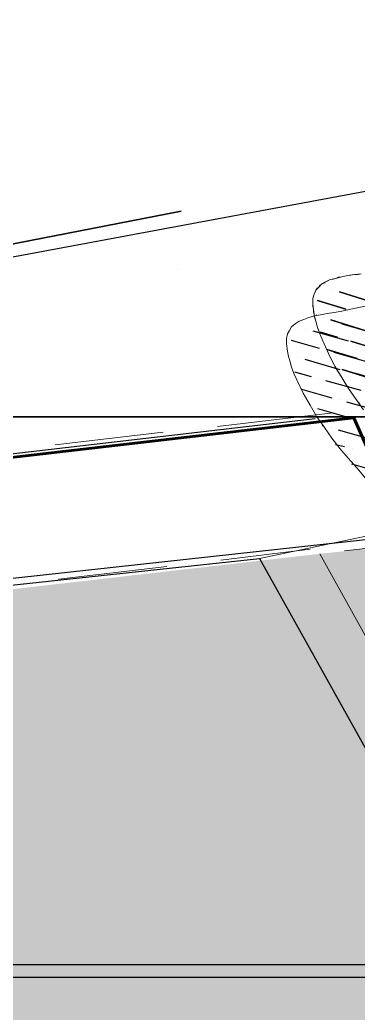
# Model space of a CAD drawing. Header units: millimetres. Extents: x -5841 to 140562, y 1006 to 102310.
# Drawn here: x 101929 to 102551, y 38359 to 40184 of the extents above; entities that cross this region are included whole.
import ezdxf

# ---------------------------------------------------------------- set-up
doc = ezdxf.new("R2010")
doc.units = ezdxf.units.MM
doc.header["$LTSCALE"] = 10
doc.layers.add('PDF18_0', color=7, linetype='Continuous')
doc.layers.add('PDF18_WALLS', color=7, linetype='Continuous')
for name, color, linetype, true_color in [('PDF18_1_DRAWING', 72, 'Continuous', 0x5cb800), ('PDF18_KD - WALL - LOADBEARING', 253, 'Continuous', 0xc0ab87), ('PDF18_SURVEY_POINTS', 251, 'Continuous', 0x636466)]:
    doc.layers.add(name, color=color, linetype=linetype, true_color=true_color)
picture_1 = doc.add_image_def('image23.png', size_in_pixel=(325, 2133))
picture_2 = doc.add_image_def('image27.png', size_in_pixel=(318, 2147))
picture_3 = doc.add_image_def('image28.png', size_in_pixel=(318, 2147))
picture_4 = doc.add_image_def('image29.png', size_in_pixel=(318, 2147))

msp = doc.modelspace()

# ---------------------------------------------------------------- linework, layer by layer
at = {"layer": 'PDF18_0', "lineweight": 0}
for points in [[(102556.8, 39717), (102544.1, 39715.9), (102531.4, 39713.8), (102520.8, 39711.7), (102510.2, 39708.5), (102499.6, 39706.4), (102491.2, 39702.1), (102483.8, 39697.9), (102478.5, 39692.6), (102473.2, 39687.3), (102470, 39679.9), (102467.9, 39671.5), (102467.9, 39661.9), (102468.9, 39652.4), (102470, 39641.8), (102473.2, 39630.2), (102476.4, 39618.5), (102480.6, 39606.9), (102485.9, 39594.2), (102496.5, 39570.9), (102508.1, 39547.6), (102520.8, 39526.5), (102533.5, 39506.4), (102547.3, 39486.2), (102561, 39467.2)], [(102561, 39467.2), (102547.3, 39486.2), (102533.5, 39506.4), (102520.8, 39526.5), (102514.5, 39537), (102508.1, 39547.6), (102501.8, 39559.3), (102496.5, 39570.9), (102491.2, 39582.6), (102485.9, 39594.2), (102480.6, 39606.9), (102476.4, 39618.5), (102473.2, 39630.2), (102470, 39641.8), (102468.9, 39652.4), (102467.9, 39657.7), (102467.9, 39661.9), (102467.9, 39667.2), (102467.9, 39671.5), (102468.9, 39675.7), (102470, 39679.9), (102472.1, 39683.1), (102473.2, 39687.3), (102475.3, 39690.5), (102478.5, 39692.6), (102480.6, 39695.8), (102483.8, 39697.9), (102488, 39700), (102491.2, 39702.1), (102495.4, 39704.3), (102499.6, 39706.4), (102510.2, 39708.5), (102520.8, 39711.7), (102531.4, 39713.8), (102544.1, 39715.9), (102556.8, 39717)], [(102556.8, 39717), (102550.4, 39715.9), (102544.1, 39715.9), (102537.7, 39714.8), (102531.4, 39713.8), (102526.1, 39712.7), (102520.8, 39711.7), (102514.5, 39710.6), (102510.2, 39708.5), (102504.9, 39707.4), (102499.6, 39706.4), (102495.4, 39704.3), (102491.2, 39702.1), (102488, 39700), (102483.8, 39697.9), (102480.6, 39695.8), (102478.5, 39692.6), (102475.3, 39690.5), (102473.2, 39687.3), (102472.1, 39683.1), (102470, 39679.9), (102468.9, 39675.7), (102467.9, 39671.5), (102467.9, 39667.2), (102467.9, 39661.9), (102467.9, 39657.7), (102468.9, 39652.4), (102468.9, 39647.1), (102470, 39641.8), (102471.1, 39635.5), (102473.2, 39630.2), (102474.2, 39624.9), (102476.4, 39618.5), (102478.5, 39612.2), (102480.6, 39606.9), (102485.9, 39594.2), (102491.2, 39582.6), (102496.5, 39570.9), (102501.8, 39559.3), (102508.1, 39547.6), (102514.5, 39537), (102520.8, 39526.5), (102527.2, 39515.9), (102533.5, 39506.4), (102540.9, 39495.8), (102547.3, 39486.2), (102554.7, 39476.7)], [(102564.2, 39657.7), (102549.4, 39654.5), (102534.6, 39651.3), (102520.8, 39648.2), (102507, 39646.1), (102494.3, 39643.9), (102481.6, 39641.8), (102471.1, 39639.7), (102460.5, 39636.5), (102451, 39633.4), (102442.5, 39630.2), (102435.1, 39624.9), (102428.7, 39619.6), (102424.5, 39613.2), (102421.3, 39606.9), (102419.2, 39598.4), (102419.2, 39588.9), (102420.3, 39579.4), (102422.4, 39567.7), (102425.6, 39557.2), (102428.7, 39545.5), (102433, 39533.9), (102438.3, 39522.2), (102449.9, 39497.9), (102462.6, 39475.7), (102475.3, 39454.5), (102489.1, 39434.4), (102502.8, 39415.3), (102517.6, 39396.3), (102532.4, 39378.3), (102548.3, 39360.3), (102564.2, 39341.3)], [(102369.5, 39194.2), (102744.1, 39272.5)]]:
    msp.add_lwpolyline(points, dxfattribs=at)
at = {"layer": 'PDF18_0', "color": 144, "lineweight": 0, "true_color": 0x105689}
for points in [[(102292.2, 39436.5), (102504.9, 39461.9)], [(101993.8, 39402.6), (102192.7, 39425.9)], [(102462.6, 39211.1), (102298.6, 39191)], [(102199.1, 39179.3), (102000.1, 39156.1)]]:
    msp.add_lwpolyline(points, dxfattribs=at)
at = {"layer": 'PDF18_0', "color": 1, "lineweight": 60}
msp.add_lwpolyline([(105335.9, 37880.8), (103841.6, 37047.9), (102962.1, 38592), (102793.8, 38887.2), (102962.1, 38592), (103841.6, 37047.9), (105335.9, 37880.8), (103841.6, 37047.9), (102962.1, 38592), (102793.8, 38887.2), (102543, 39452.4), (95831.2, 38675.6), (95818.5, 38660.8), (91849.9, 37215.1)], dxfattribs=at)
at = {"layer": 'PDF18_0', "lineweight": 30}
msp.add_lwpolyline([(96020.7, 38702), (102472.1, 39451.3)], dxfattribs=at)
at = {"layer": 'PDF18_0', "color": 251, "lineweight": 0, "true_color": 0x636466}
msp.add_lwpolyline([(102526.1, 39207.9), (102645.7, 39221.7)], close=True, dxfattribs=at)
msp.add_lwpolyline([(102645.7, 39221.7), (102526.1, 39207.9)], dxfattribs=at)
at = {"layer": 'PDF18_1_DRAWING', "lineweight": 25}
for points in [[(102503.9, 39688.4), (102503.9, 39688.4)], [(102503.9, 39688.4), (102503.9, 39688.4)], [(102503.9, 39688.4), (102503.9, 39688.4)], [(102516.6, 39684.2), (102581.1, 39664)], [(102476.4, 39668.3), (102528.2, 39652.4)], [(102474.2, 39640.8), (102475.3, 39640.8)], [(102540.9, 39648.2), (102540.9, 39648.2)], [(102540.9, 39648.2), (102540.9, 39648.2)], [(102540.9, 39648.2), (102540.9, 39648.2)], [(102488, 39636.5), (102488, 39636.5)], [(102488, 39636.5), (102488, 39636.5)], [(102488, 39636.5), (102488, 39636.5)], [(102500.7, 39632.3), (102565.3, 39612.2)], [(102507, 39629.1), (102507, 39629.1)], [(102520.8, 39624.9), (102585.4, 39606.9)], [(102454.1, 39615.4), (102454.1, 39615.4)], [(102467.9, 39612.2), (102532.4, 39594.2)], [(102481.6, 39610.1), (102512.3, 39600.5)], [(102427.7, 39595.3), (102479.5, 39580.4)], [(102525, 39596.3), (102525, 39596.3)], [(102525, 39596.3), (102525, 39596.3)], [(102525, 39596.3), (102525, 39596.3)], [(102537.7, 39593.1), (102602.3, 39573)], [(102545.1, 39590), (102545.1, 39590)], [(102426.6, 39567.7), (102426.6, 39567.7)], [(102492.2, 39577.3), (102492.2, 39577.3)], [(102493.3, 39578.3), (102549.4, 39561.4)], [(102506, 39573), (102570.5, 39555)], [(102440.4, 39563.5), (102440.4, 39563.5)], [(102453.1, 39560.3), (102517.6, 39541.3)], [(102434, 39537), (102464.7, 39528.6)], [(102521.9, 39541.3), (102586.4, 39521.2)], [(102530.3, 39538.1), (102530.3, 39538.1)], [(102544.1, 39534.9), (102608.6, 39515.9)], [(102478.5, 39525.4), (102478.5, 39525.4)], [(102491.2, 39521.2), (102555.7, 39503.2)], [(102446.7, 39505.3), (102502.8, 39489.4)], [(102529.3, 39510.6), (102533.5, 39509.5)], [(102546.2, 39505.3), (102546.2, 39505.3)], [(102546.2, 39505.3), (102546.2, 39505.3)], [(102546.2, 39505.3), (102546.2, 39505.3)], [(102516.6, 39486.2), (102516.6, 39486.2)], [(102529.3, 39482), (102593.8, 39464)], [(102476.4, 39469.3), (102540.9, 39451.3)], [(102484.8, 39438.6), (102488, 39437.6)], [(102501.8, 39434.4), (102501.8, 39434.4)], [(102514.5, 39430.2), (102579, 39412.2)], [(102509.2, 39403.7), (102526.1, 39399.5)], [(102539.9, 39395.2), (102539.9, 39395.2)], [(102538.8, 39367.7), (102564.2, 39360.3)]]:
    msp.add_lwpolyline(points, dxfattribs=at)
for points in [[(102581.1, 39664), (102516.6, 39684.2)], [(102528.2, 39652.4), (102476.4, 39668.3)], [(102475.3, 39640.8), (102474.2, 39640.8)], [(102565.3, 39612.2), (102500.7, 39632.3)], [(102512.3, 39600.5), (102481.6, 39610.1)], [(102602.3, 39573), (102537.7, 39593.1)], [(102549.4, 39561.4), (102493.3, 39578.3)], [(102586.4, 39521.2), (102521.9, 39541.3)], [(102533.5, 39509.5), (102529.3, 39510.6)]]:
    msp.add_lwpolyline(points, close=True, dxfattribs=at)
at = {"layer": 'PDF18_KD - WALL - LOADBEARING', "color": 252, "lineweight": 0, "true_color": 0x939598}
msp.add_lwpolyline([(97648.4, 33753.4), (99388.2, 34733.4), (100440.2, 35320.8), (102180, 36296.5), (103640.5, 37115.6), (103283.8, 37757), (102480.6, 39202.6)], dxfattribs=at)
at = {"layer": 'PDF18_KD - WALL - LOADBEARING', "color": 252, "true_color": 0x939598, "transparency": 33554559}
for points in [[(102649.9, 39220.6), (102657.3, 39202.6), (102480.6, 39202.6)], [(102657.3, 39202.6), (102480.6, 39202.6), (102789.6, 38901)], [(102480.6, 39202.6), (102789.6, 38901), (102647.8, 38901)]]:
    msp.add_solid(points, dxfattribs=at)
at = {"layer": 'PDF18_KD - WALL - LOADBEARING', "color": 7, "true_color": 0xfdfce3, "transparency": 33554559}
for points in [[(102480.6, 39202.6), (102889.1, 38467.1), (96092.6, 38467.1)], [(102889.1, 38467.1), (96092.6, 38467.1), (103640.5, 37115.6)], [(96092.6, 38467.1), (103640.5, 37115.6), (96206.9, 37115.6)]]:
    msp.add_solid(points, dxfattribs=at)
at = {"layer": 'PDF18_SURVEY_POINTS', "lineweight": 25}
for points in [[(102225.5, 39832.3), (102225.5, 39832.3)], [(102225.5, 39832.3), (102225.5, 39832.3)], [(102225.5, 39832.3), (102225.5, 39832.3)], [(102225.5, 39832.3), (102225.5, 39832.3)], [(102225.5, 39832.3), (102225.5, 39832.3)], [(102218.1, 39724.4), (102218.1, 39724.4)], [(102218.1, 39724.4), (102218.1, 39724.4)], [(102218.1, 39724.4), (102218.1, 39724.4)]]:
    msp.add_lwpolyline(points, dxfattribs=at)
at = {"layer": 'PDF18_WALLS', "lineweight": 30}
for points in [[(104259.6, 40183.7), (98182.8, 39053.4), (100278.3, 39442.9)], [(95768.8, 38413.1), (98256.9, 38753.9), (98985, 38819.5), (100401, 38982.5), (102369.5, 39194.2), (103726.2, 36764.3), (103822.5, 36818.3)]]:
    msp.add_lwpolyline(points, dxfattribs=at)
at = {"layer": 'PDF18_WALLS', "lineweight": 35}
msp.add_lwpolyline([(102225.5, 39832.3), (100318.5, 39460.8), (98223, 39073.5), (98189.2, 39162.4), (98223, 39073.5), (100318.5, 39460.8)], close=True, dxfattribs=at)
msp.add_lwpolyline([(98189.2, 39162.4), (98223, 39073.5), (100318.5, 39460.8), (102225.5, 39832.3)], dxfattribs=at)
at = {"layer": 'PDF18_WALLS', "lineweight": 25}
msp.add_lwpolyline([(96072.5, 38460.7), (97052.5, 38590.9), (98250.5, 38758.1), (98978.7, 38824.8), (100394.7, 38991), (102626.6, 39235.4), (102767.4, 38916.9), (103113.5, 38297.8), (103433.1, 37741.1), (103732.6, 37229.9), (103824.6, 37067)], dxfattribs=at)

# ---------------------------------------------------------------- pictures from other files: only their frames are drawn
at = {"layer": 'PDF18_KD - WALL - LOADBEARING', "color": 40, "true_color": 0xf8d731}
image = msp.add_image(picture_1, insert=(102587.8, 38424.2), size_in_units=(1029.8, 6770.3), rotation=90, dxfattribs=at)
image.dxf.flags = 15
image = msp.add_image(picture_2, insert=(102643.9, 38447.5), size_in_units=(1007.5, 6816.8), rotation=90, dxfattribs=at)
image.dxf.flags = 15
image = msp.add_image(picture_3, insert=(102643.9, 38447.5), size_in_units=(1007.5, 6816.8), rotation=90, dxfattribs=at)
image.dxf.flags = 15
image = msp.add_image(picture_4, insert=(102643.9, 38447.5), size_in_units=(1007.5, 6816.8), rotation=90, dxfattribs=at)
image.dxf.flags = 15

doc.saveas('drawing.dxf')
